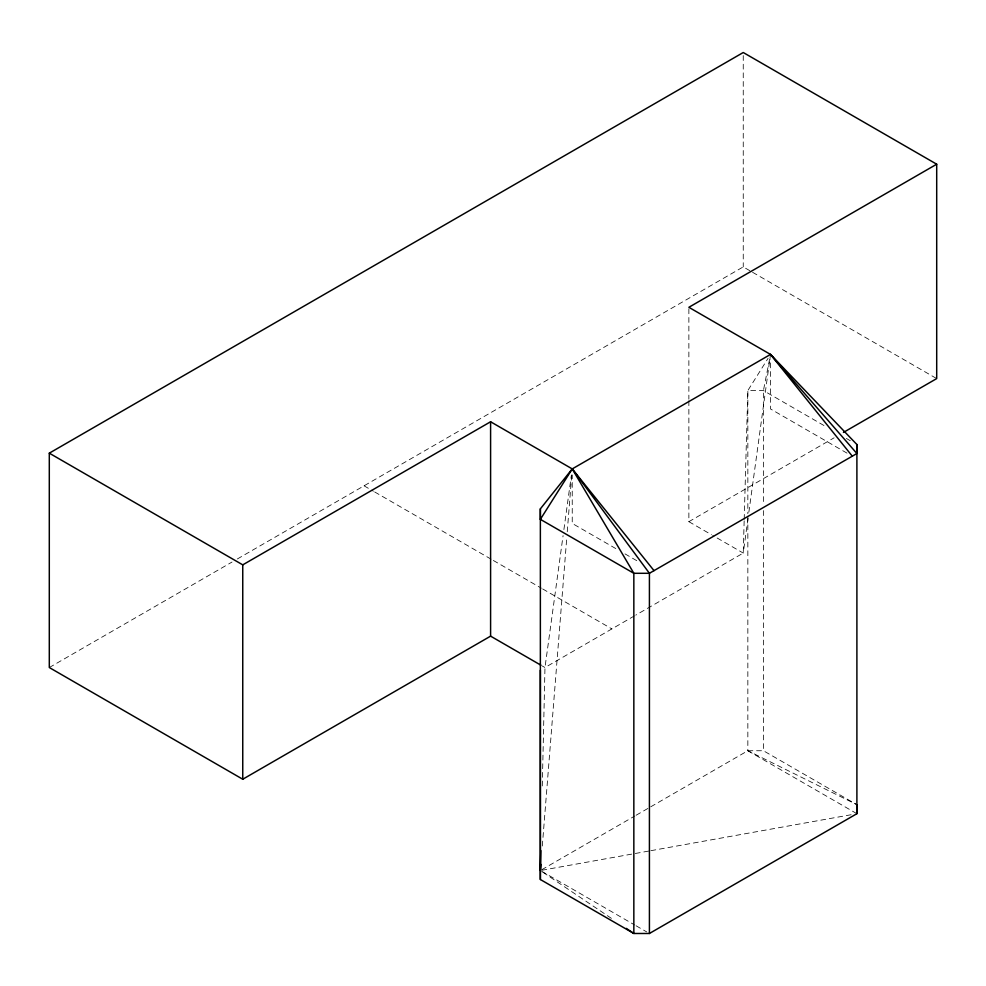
<?xml version="1.0" encoding="UTF-8"?>
<svg xmlns="http://www.w3.org/2000/svg" width="986" height="986" viewBox="0 0 986 986"><rect width="100%" height="100%" fill="white"/><g stroke="black" fill="none" stroke-linecap="round" stroke-linejoin="round"><path stroke-width="0.74" stroke-dasharray="4.93 3.7" d="M542.288 785.941L544.975 667.534L563.08 535.62M744.159 520.879L743.247 553.072L635.773 615.116M744.196 519.339L747.844 390.555L768.082 358.3M542.312 846L566.765 537.888M567.246 531.75L571.744 475.03M563.906 529.556L571.399 474.969M748.029 518.192L743.247 553.072L712.742 535.46M748.867 512.128L770.51 354.43L763.423 390.555L763.423 504.462M49.3 667.534L232.018 562.045M237.355 558.963L743.247 266.898L751.246 271.52M688.869 400.71L688.869 521.68L834.107 437.821M634.442 615.88L544.975 667.534L542.325 666.006M541.696 869.751L634.799 816.001M636.13 815.237L649.429 807.559M650.76 806.794L747.844 750.74L763.423 750.74L856.896 804.699L747.844 750.74L747.844 515.234M541.881 870.256L649.417 850.943M650.92 850.672L852.348 814.51M752.577 272.284L936.7 378.587M823.976 425.521L763.423 390.555L747.844 390.555L747.844 513.694M846.358 438.45L850.314 440.73M847.011 453.129L770.51 408.956L770.51 358.978M688.869 521.68L711.411 534.695M615.769 548.561L572.237 523.43L572.237 474.956M625.001 553.885L638.188 561.502M364.056 485.815L373.386 491.201M374.717 491.977L492.026 559.703M493.357 560.479L541.351 588.186M542.682 588.95L611.887 628.908M747.844 750.74L856.896 813.697M541.696 871.291L634.787 925.041M636.118 925.805L646.754 931.943M542.892 872.228L613.637 919.864M763.423 510.612L763.423 750.74M743.247 55.586L743.247 266.898M688.869 308.828L688.869 399.17"/><path stroke-width="1.48" d="M856.896 804.699L856.896 813.697L649.417 933.483L633.838 933.483L540.365 879.512L540.365 670.197M856.896 444.526L856.896 453.523L649.417 573.297L633.838 573.297L540.365 519.339L540.365 508.85L572.237 468.905L770.51 354.43L856.896 444.526L856.896 813.697M540.821 850.536L540.365 870.527L540.858 864.389M540.365 519.339L572.237 468.905L490.597 421.761L242.753 564.855L49.3 453.166L49.3 667.534L242.753 779.236L490.597 636.143L540.994 665.242M49.3 453.166L743.247 52.517L936.7 164.206L936.7 378.587L843.424 432.435M936.7 164.206L688.869 307.299L770.51 354.43L856.896 453.523M626.258 928.381L633.838 933.483L633.838 573.297L572.237 468.905L654.026 570.647M770.51 354.43L852.286 456.173M572.237 468.905L649.417 573.297L649.417 933.483M540.365 508.85L540.365 879.512M490.597 421.761L490.597 636.143M242.753 564.855L242.753 779.236"/></g></svg>
